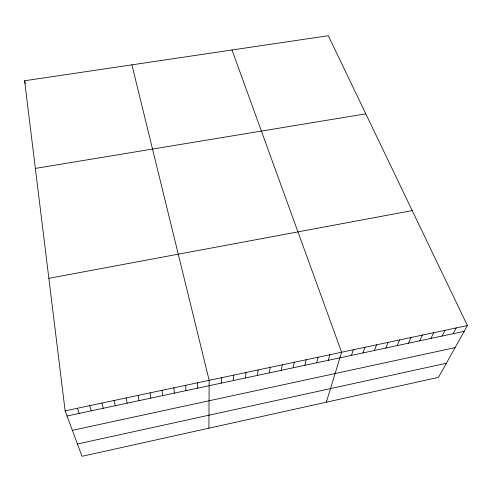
<?xml version="1.0" encoding="UTF-8"?>
<svg xmlns="http://www.w3.org/2000/svg" width="492" height="492" viewBox="0 0 492 492"><rect width="100%" height="100%" fill="white"/><g stroke="black" fill="none" stroke-linecap="round" stroke-linejoin="round"><path stroke-width="0.74" d="M208.903 428.2L209.155 380.328L131.911 64.839M221.302 383.114L221.492 377.715M233.411 380.531L233.762 375.113M245.471 377.961L245.975 372.524M257.47 375.402L258.128 369.941M269.413 372.856L270.225 367.376M281.295 370.322L282.267 364.824M293.127 367.801L294.247 362.284M304.905 365.292L306.172 359.75M316.627 362.795L318.041 357.235M328.287 360.31L329.855 354.732M326.325 402.198L341.614 352.235L231.996 49.993M351.46 355.372L353.317 349.751M362.967 352.918L364.966 347.284M374.418 350.476L376.558 344.824M385.814 348.047L388.102 342.377M397.161 345.63L399.584 339.941M408.458 343.219L411.017 337.512M419.701 340.821L422.4 335.101M430.894 338.434L433.729 332.697M442.037 336.061L445.002 330.304M453.126 333.699L456.225 327.924M467.4 325.556L438.483 377.364L82.029 456.293L65.135 410.875L24.6 80.756L328.305 35.707L467.4 325.556L65.135 410.875M77.453 443.987L446.373 363.231M72.367 430.322L455.088 347.623M67.035 415.992L464.171 331.344M48.856 278.312L412.228 210.588M35.362 168.418L365.802 113.837M77.447 408.268L79.181 413.409M89.698 405.666L91.266 410.832M101.893 403.083L103.295 408.268M24.6 80.756L25.32 83.572M114.033 400.506L115.269 405.716M126.118 397.942L127.188 403.176M138.141 395.39L139.058 400.642M150.115 392.856L150.866 398.126M162.034 390.328L162.624 395.617M173.897 387.807L174.328 393.126M185.705 385.304L185.982 390.642M197.458 382.813L197.581 388.17"/></g></svg>
